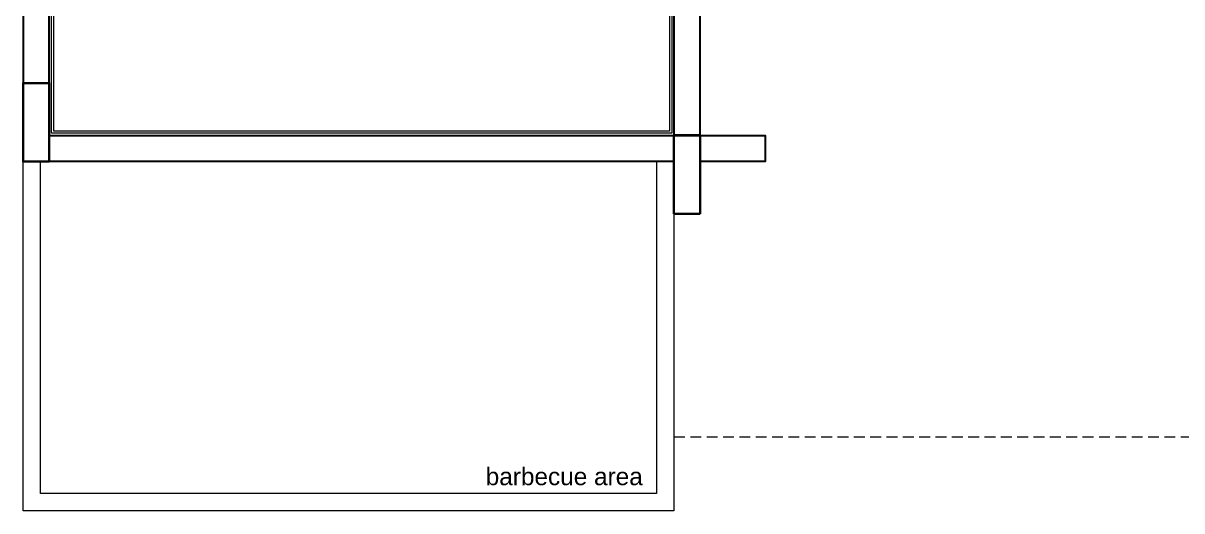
# Model space of a CAD drawing. Header units: centimetres. Extents: x 118932 to 154602, y -32682 to -23521.
# Drawn here: x 126777 to 127442, y -27278 to -26999 of the extents above; entities that cross this region are included whole.
import ezdxf

# ---------------------------------------------------------------- set-up
doc = ezdxf.new("R2010")
doc.units = ezdxf.units.CM
doc.header["$LTSCALE"] = 50
doc.header["$MEASUREMENT"] = 0
doc.linetypes.add('HIDDEN2', pattern=[0.1875, 0.125, -0.0625])
for name, color, linetype, lineweight, true_color in [('GEN_00_BL_Yazı', 7, 'Continuous', 0, 0x4f5250), ('GEN_01_TA_Kolon', 7, 'Continuous', 35, 0xd05d28), ('GEN_02_TF_Kapı', 7, 'Continuous', 9, 0x4a3526), ('GEN_04_PL_İzdüşüm İnce', 7, 'HIDDEN2', 9, 0x6e6387), ('GEN_05_ML_Alçıpan_giydirme', 7, 'Continuous', 18, 0x7ebab5), ('KALACAK DUVARLAR', 7, 'Continuous', 30, 0x005387)]:
    doc.layers.add(name, color=color, linetype=linetype, lineweight=lineweight, true_color=true_color)
doc.styles.add('z-Arial', font='arial.ttf')

# ---------------------------------------------------------------- blocks, each defined once
blk = doc.blocks.new('LEVEL -1 İZDÜŞÜM')
at = {"layer": 'GEN_04_PL_İzdüşüm İnce', "elevation": 0}
blk.add_lwpolyline([(1822.98, 4005.8), (-433.35, 4005.8)], dxfattribs=at)
blk = doc.blocks.new('LEVEL -1_D BLOK_KOLON')
at = {"layer": 'GEN_01_TA_Kolon'}
for points in [[(0, -1781.56), (-15, -1781.56), (-15, -1736.56), (0, -1736.56)], [(373.18, -1811.36), (358.18, -1811.36), (358.18, -1766.36), (373.18, -1766.36)]]:
    blk.add_lwpolyline(points, close=True, dxfattribs=at)
blk = doc.blocks.new('level -1 d blok duvarlar')
at = {"layer": 'GEN_05_ML_Alçıpan_giydirme'}
for points in [[(-2258, -1126.97), (-2258, -1119.47), (-2233.3, -1119.47), (-2233.12, -1134.86), (-1987.5, -1134.86), (-1987.5, -1159.84), (-2232.82, -1159.84), (-2232.82, -1228.85), (-2387.01, -1228.85), (-2387.01, -1236.35), (-2412.01, -1236.35), (-2412.01, -1228.85), (-2611, -1228.85), (-2611, -1816.06), (-2252.82, -1816.06), (-2252.82, -1444.34), (-2289.51, -1444.34), (-2289.51, -1419.4), (-2158.99, -1419.36), (-2158.99, -1426.86)], [(-2157.74, -1426.86), (-2157.75, -1418.11), (-2290.76, -1418.15), (-2290.76, -1445.59), (-2254.07, -1445.59), (-2254.07, -1814.81), (-2609.75, -1814.81), (-2609.75, -1230.1), (-2413.26, -1230.1), (-2413.26, -1237.6), (-2385.76, -1237.6), (-2385.76, -1230.1), (-2231.57, -1230.1), (-2231.57, -1161.09), (-1987.5, -1161.09), (-1987.5, -1133.61), (-2231.88, -1133.61), (-2232.06, -1118.22), (-2259.25, -1118.22), (-2259.25, -1126.97)], [(-2156.49, -1426.86), (-2156.5, -1416.86), (-2292.01, -1416.9), (-2292.01, -1446.84), (-2255.32, -1446.84), (-2255.32, -1813.56), (-2608.5, -1813.56), (-2608.5, -1231.35), (-2414.51, -1231.35), (-2414.51, -1238.85), (-2384.51, -1238.85), (-2384.51, -1231.35), (-2230.32, -1231.35), (-2230.32, -1162.34), (-1987.5, -1162.34), (-1987.5, -1132.36), (-2230.64, -1132.36), (-2230.82, -1116.97), (-2260.5, -1116.97), (-2260.5, -1126.97)]]:
    blk.add_lwpolyline(points, dxfattribs=at)
blk = doc.blocks.new('KALACAK DUVARLAR LEVEL -1 D BLOK')
at = {"layer": 'KALACAK DUVARLAR', "elevation": 0}
blk.add_lwpolyline([(-1967.94, 368.96), (-1968.12, 1669.45), (-1982.94, 1669.45), (-1982.94, -411.17), (-1967.94, -411.17), (-1967.94, 151.03), (-1763.95, 151.03), (-1763.95, 144.53), (-1748.95, 144.53), (-1748.95, 151.03), (-1594.76, 151.03), (-1594.76, 220.05), (-1344.44, 220.05), (-1344.44, 235.03), (-1594.76, 235.03), (-1594.94, 254.42), (-1609.94, 254.42), (-1609.94, 247.92), (-1644.94, 247.92), (-1644.94, 166.03), (-1967.94, 166.03), (-1967.94, 368.96)], dxfattribs=at)
for points in [[(-1594.76, -441.17), (-1594.75, -66.97), (-1513.43, -66.97), (-1513.43, -51.97), (-1643.84, -51.97), (-1643.84, -66.97), (-1609.76, -66.97), (-1609.76, -441.17)], [(-1967.94, -441.17), (-1609.76, -441.17), (-1609.76, -456.17), (-1967.94, -456.17)], [(-1594.76, -441.17), (-1557.36, -441.17), (-1557.36, -456.17), (-1594.76, -456.17)]]:
    blk.add_lwpolyline(points, close=True, dxfattribs=at)
blk = doc.blocks.new('zemin kat vaziyet')
at = {"layer": 'GEN_02_TF_Kapı', "color": 9, "true_color": 0xc7c8ca, "elevation": 0}
blk.add_lwpolyline([(2286.73, -814.31), (2659.91, -814.31), (2659.91, -1014.31), (2286.73, -1014.31)], close=True, dxfattribs=at)
blk.add_lwpolyline([(2649.91, -814.31), (2649.91, -1004.31), (2296.73, -1004.31), (2296.73, -814.31)], dxfattribs=at)
at = {"layer": 'GEN_00_BL_Yazı', "insert": (2552, -989.64), "char_height": 10, "width": 158.3135, "attachment_point": 1, "style": 'z-Arial'}
blk.add_mtext('barbecue area', dxfattribs=at)

msp = doc.modelspace()

# ---------------------------------------------------------------- block references
for name, p in [('zemin kat vaziyet', (124490.45, -26263.8)), ('KALACAK DUVARLAR LEVEL -1 D BLOK', (128760.11, -26621.94)), ('LEVEL -1_D BLOK_KOLON', (126792.17, -25296.56, 0)), ('LEVEL -1 İZDÜŞÜM', (127583.7, -31241.75))]:
    msp.add_blockref(name, p)
at = {"color": 254, "true_color": 0xddb3d4}
msp.add_blockref('level -1 d blok duvarlar', (129403.17, -25247.06, 0), dxfattribs=at)

doc.saveas('drawing.dxf')
